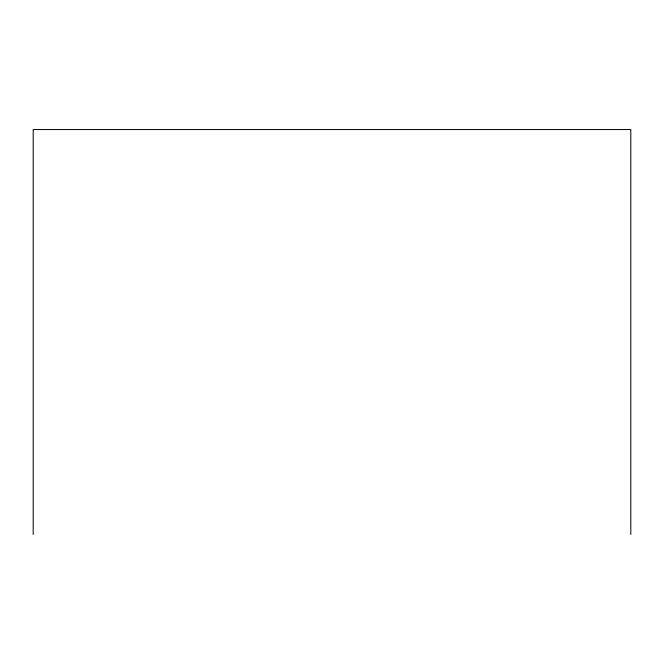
<?xml version="1.0" encoding="UTF-8"?>
<svg xmlns="http://www.w3.org/2000/svg" width="664" height="664" viewBox="0 0 664 664"><rect width="100%" height="100%" fill="white"/><g stroke="black" fill="none" stroke-linecap="round" stroke-linejoin="round"><path stroke-width="1" d="M630.8 534.445L630.8 129.555L33.2 129.555L33.2 534.445"/></g></svg>
